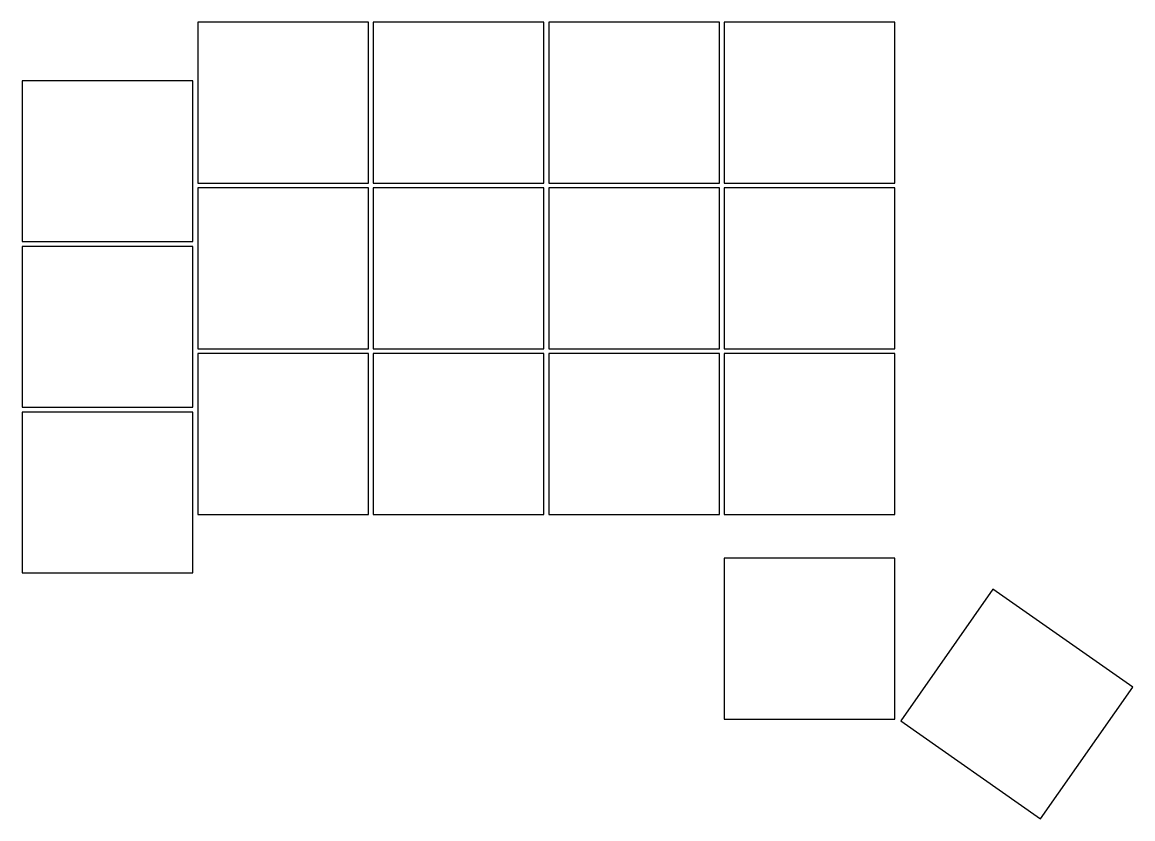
# Model space of a CAD drawing. Header units: millimetres. Extents: x -9 to 105, y -33 to 48.
import ezdxf

# ---------------------------------------------------------------- set-up
doc = ezdxf.new("R2010")
doc.units = ezdxf.units.MM

msp = doc.modelspace()

# ---------------------------------------------------------------- linework, layer by layer
for p, q in [((26.75, 48.25), (9.25, 48.25)), ((9.25, 48.25), (9.25, 31.75)), ((26.75, 31.75), (26.75, 48.25)), ((44.75, 48.25), (27.25, 48.25)), ((27.25, 48.25), (27.25, 31.75)), ((44.75, 31.75), (44.75, 48.25)), ((62.75, 48.25), (45.25, 48.25)), ((45.25, 48.25), (45.25, 31.75)), ((62.75, 31.75), (62.75, 48.25)), ((80.75, 48.25), (63.25, 48.25)), ((63.25, 48.25), (63.25, 31.75)), ((80.75, 31.75), (80.75, 48.25)), ((8.75, 42.25), (-8.75, 42.25)), ((-8.75, 42.25), (-8.75, 25.75)), ((8.75, 25.75), (8.75, 42.25)), ((9.25, 31.75), (26.75, 31.75)), ((26.75, 31.25), (9.25, 31.25)), ((9.25, 31.25), (9.25, 14.75)), ((26.75, 14.75), (26.75, 31.25)), ((27.25, 31.75), (44.75, 31.75)), ((44.75, 31.25), (27.25, 31.25)), ((27.25, 31.25), (27.25, 14.75)), ((44.75, 14.75), (44.75, 31.25)), ((45.25, 31.75), (62.75, 31.75)), ((62.75, 31.25), (45.25, 31.25)), ((45.25, 31.25), (45.25, 14.75)), ((62.75, 14.75), (62.75, 31.25)), ((63.25, 31.75), (80.75, 31.75)), ((80.75, 31.25), (63.25, 31.25)), ((63.25, 31.25), (63.25, 14.75)), ((80.75, 14.75), (80.75, 31.25)), ((-8.75, 25.75), (8.75, 25.75)), ((8.75, 25.25), (-8.75, 25.25)), ((-8.75, 25.25), (-8.75, 8.75)), ((8.75, 8.75), (8.75, 25.25)), ((9.25, 14.75), (26.75, 14.75)), ((26.75, 14.25), (9.25, 14.25)), ((9.25, 14.25), (9.25, -2.25)), ((26.75, -2.25), (26.75, 14.25)), ((27.25, 14.75), (44.75, 14.75)), ((44.75, 14.25), (27.25, 14.25)), ((27.25, 14.25), (27.25, -2.25)), ((44.75, -2.25), (44.75, 14.25)), ((45.25, 14.75), (62.75, 14.75)), ((62.75, 14.25), (45.25, 14.25)), ((45.25, 14.25), (45.25, -2.25)), ((62.75, -2.25), (62.75, 14.25)), ((63.25, 14.75), (80.75, 14.75)), ((80.75, 14.25), (63.25, 14.25)), ((63.25, 14.25), (63.25, -2.25)), ((80.75, -2.25), (80.75, 14.25)), ((-8.75, 8.75), (8.75, 8.75)), ((8.75, 8.25), (-8.75, 8.25)), ((-8.75, 8.25), (-8.75, -8.25)), ((8.75, -8.25), (8.75, 8.25)), ((9.25, -2.25), (26.75, -2.25)), ((27.25, -2.25), (44.75, -2.25)), ((45.25, -2.25), (62.75, -2.25)), ((63.25, -2.25), (80.75, -2.25)), ((80.75, -6.75), (63.25, -6.75)), ((63.25, -6.75), (63.25, -23.25)), ((80.75, -23.25), (80.75, -6.75)), ((-8.75, -8.25), (8.75, -8.25)), ((90.81, -9.92), (81.35, -23.44)), ((105.15, -19.96), (90.81, -9.92)), ((95.68, -33.48), (105.15, -19.96)), ((63.25, -23.25), (80.75, -23.25)), ((81.35, -23.44), (95.68, -33.48))]:
    msp.add_line(p, q)

doc.saveas('drawing.dxf')
